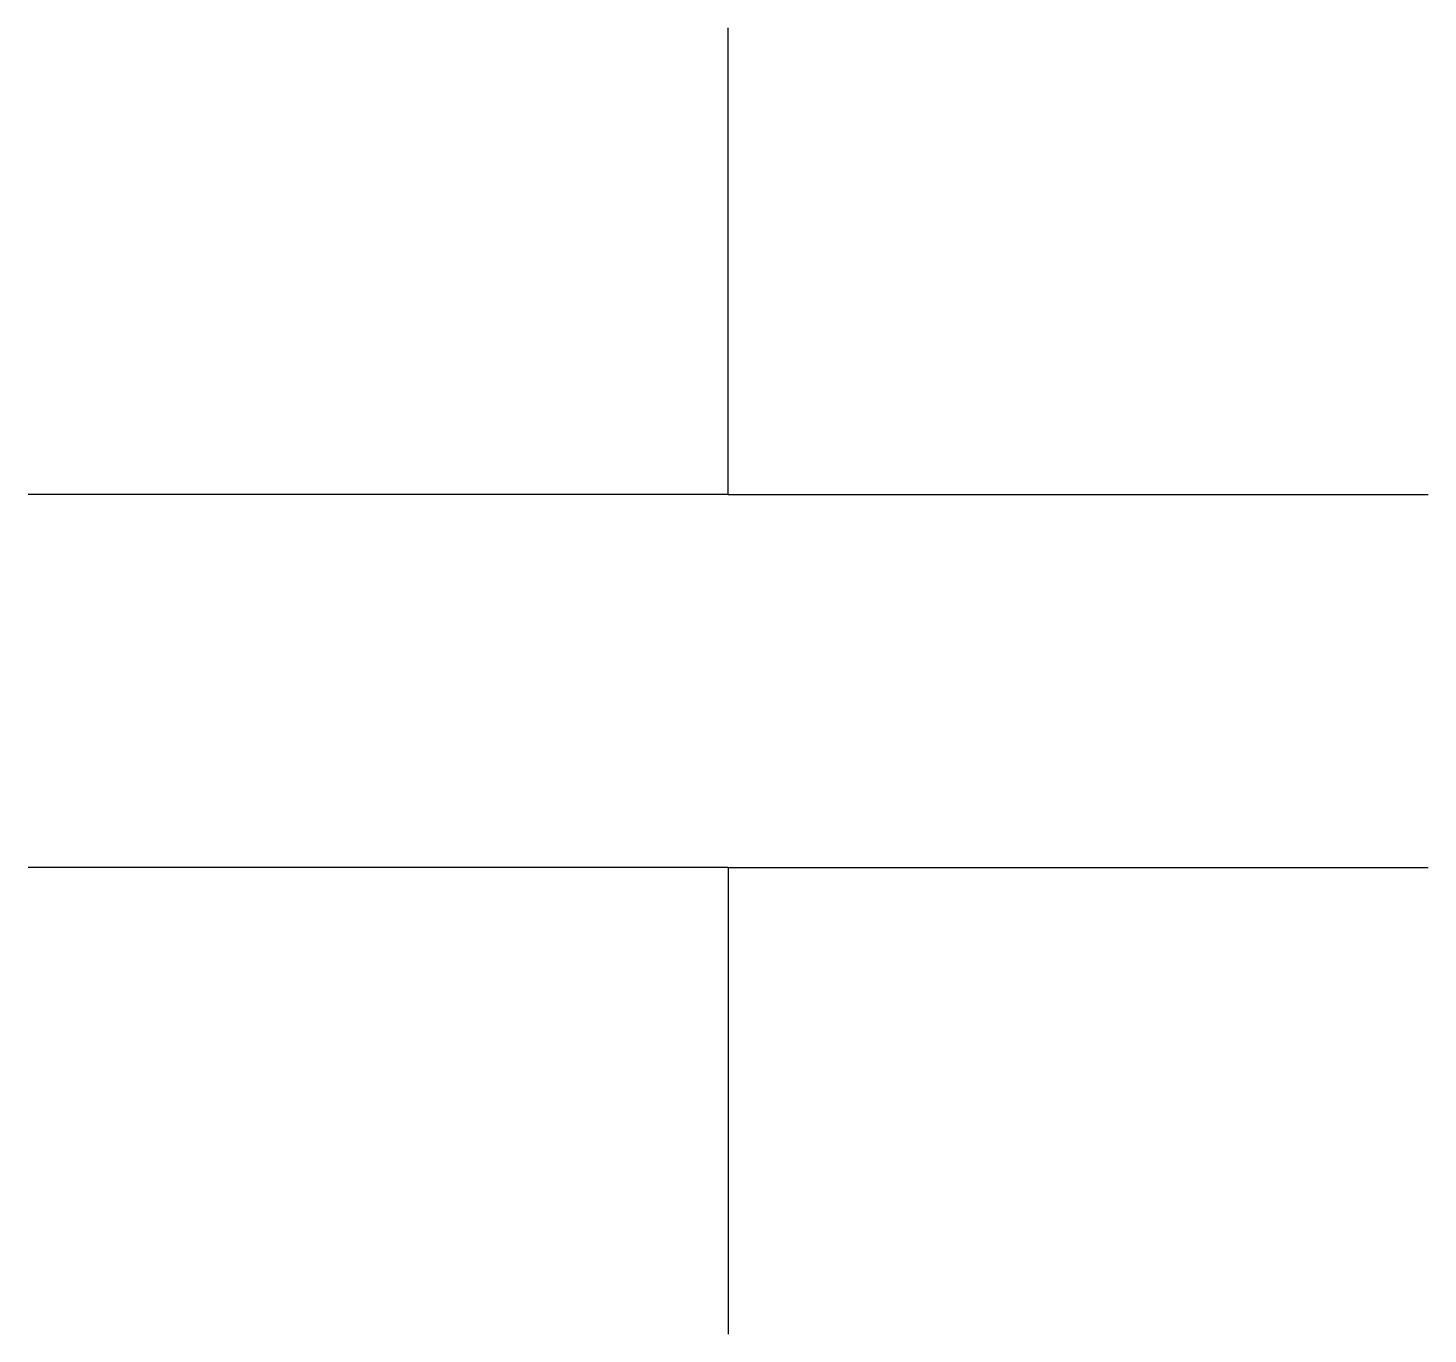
# Model space of a CAD drawing. Extents: x 143.61 to 151.11, y 160.33 to 167.33.
import ezdxf

# ---------------------------------------------------------------- set-up
doc = ezdxf.new("R2010")
doc.units = 0
doc.header["$LTSCALE"] = 3
doc.header["$MEASUREMENT"] = 0
doc.layers.add('1轮廓实线层', color=7, linetype='CONTINUOUS')

msp = doc.modelspace()

# ---------------------------------------------------------------- linework, layer by layer
at = {"layer": '1轮廓实线层'}
for p, q in [((147.3597, 164.8335), (147.3597, 167.3335)), ((147.3597, 164.8335), (143.6097, 164.8335)), ((147.3597, 164.8335), (151.1097, 164.8335)), ((147.3597, 162.8335), (143.6097, 162.8335)), ((147.3597, 162.8335), (151.1097, 162.8335)), ((147.3597, 162.8335), (147.3597, 160.3335))]:
    msp.add_line(p, q, dxfattribs=at)

doc.saveas('drawing.dxf')
